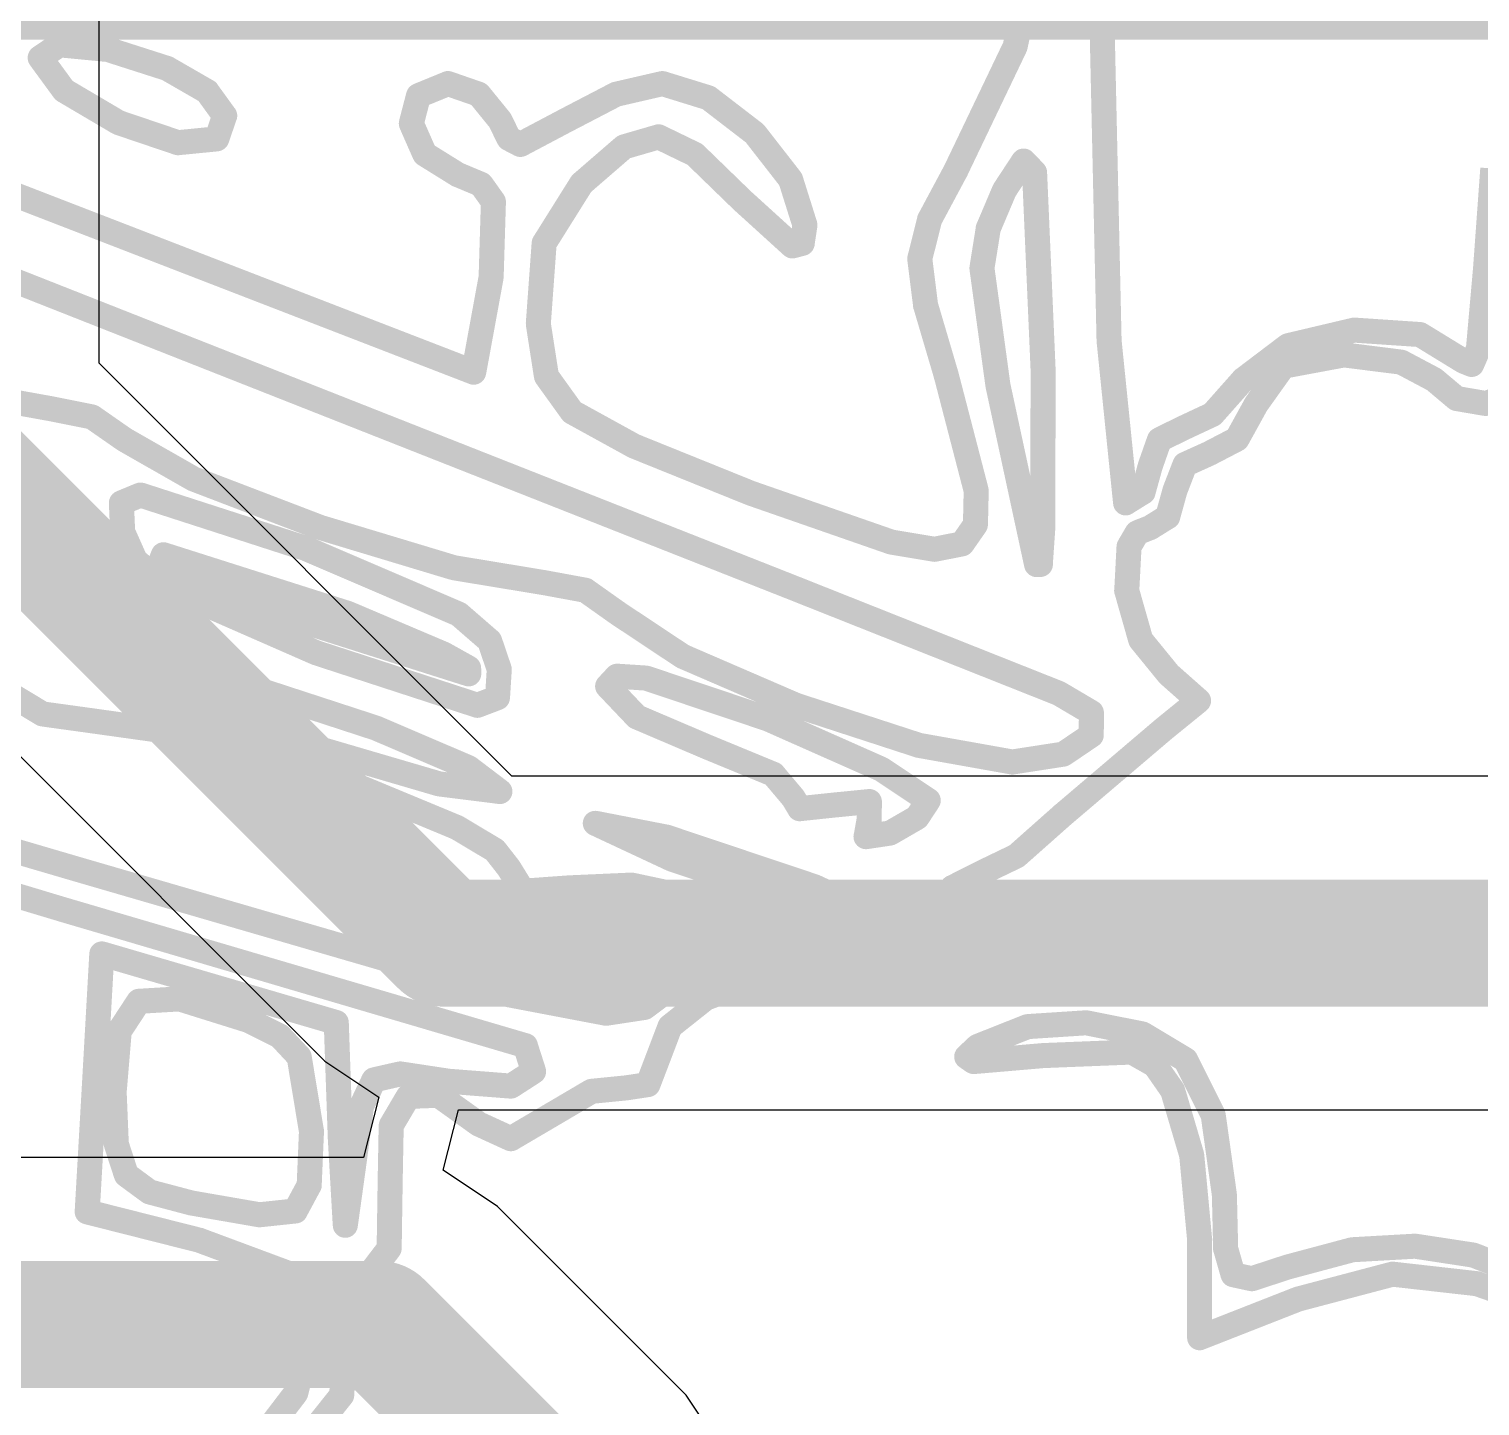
# Model space of a CAD drawing. Header units: inches. Extents: x 1.37 to 4.6, y 1.74 to 5.29.
# Drawn here: x 2.5052 to 2.6193, y 2.8838 to 2.9921 of the extents above; entities that cross this region are included whole.
import ezdxf

# ---------------------------------------------------------------- set-up
doc = ezdxf.new("R2010")
doc.units = ezdxf.units.IN
doc.header["$MEASUREMENT"] = 0
for name, color, linetype in [('BottomOverlay', 54, 'Continuous'), ('TopLayer', 1, 'Continuous'), ('TopOverlay', 2, 'Continuous')]:
    doc.layers.add(name, color=color, linetype=linetype)

# ---------------------------------------------------------------- blocks, each defined once
blk = doc.blocks.new('SOP_16_18')
at = {"layer": 'TopOverlay', "const_width": 0.00787}
blk.add_lwpolyline([(-0.06102, -0.19488), (-0.06102, 0.19488)], dxfattribs=at)

msp = doc.modelspace()

# ---------------------------------------------------------------- linework, layer by layer
at = {"layer": 'BottomOverlay', "const_width": 0.00197}
for points in [[(2.58272, 2.99074), (2.58431, 2.9982)], [(2.58947, 2.99641), (2.59011, 2.9676)], [(2.50604, 2.98986), (2.50755, 2.99088)], [(2.50755, 2.99088), (2.51138, 2.99051)], [(2.51138, 2.99051), (2.51603, 2.98902)], [(2.57805, 2.98098), (2.58272, 2.99074)], [(2.50604, 2.98986), (2.50792, 2.98729)], [(2.51603, 2.98902), (2.51917, 2.98721)], [(2.5358, 2.98688), (2.53812, 2.98783)], [(2.53812, 2.98783), (2.54054, 2.98699)], [(2.55134, 2.98699), (2.55498, 2.98783)], [(2.55498, 2.98783), (2.5586, 2.98671)], [(2.50792, 2.98729), (2.51221, 2.98476)], [(2.51917, 2.98721), (2.52055, 2.9853)], [(2.53523, 2.98469), (2.5358, 2.98688)], [(2.54054, 2.98699), (2.5422, 2.98495)], [(2.54742, 2.98495), (2.55134, 2.98699)], [(2.5586, 2.98671), (2.56224, 2.98391)], [(2.51221, 2.98476), (2.51688, 2.98318)], [(2.51993, 2.98348), (2.52055, 2.9853)], [(2.53523, 2.98469), (2.53629, 2.98228)], [(2.5422, 2.98495), (2.54291, 2.98351)], [(2.54381, 2.98304), (2.54742, 2.98495)], [(2.51688, 2.98318), (2.51993, 2.98348)], [(2.54291, 2.98351), (2.54381, 2.98304)], [(2.55196, 2.98285), (2.55468, 2.98364)], [(2.55468, 2.98364), (2.55753, 2.98226)], [(2.56224, 2.98391), (2.56506, 2.98029)], [(2.53629, 2.98228), (2.53888, 2.98067)], [(2.54862, 2.97996), (2.55196, 2.98285)], [(2.55753, 2.98226), (2.56126, 2.97864)], [(2.576, 2.97715), (2.57805, 2.98098)], [(2.58188, 2.97944), (2.58339, 2.98174)], [(2.58339, 2.98174), (2.58425, 2.98084)], [(2.61972, 2.97328), (2.62029, 2.98115)], [(2.50101, 2.98026), (2.54014, 2.96513)], [(2.53888, 2.98067), (2.54072, 2.9799)], [(2.54072, 2.9799), (2.54169, 2.97854)], [(2.54568, 2.97527), (2.54862, 2.97996)], [(2.56506, 2.98029), (2.56619, 2.9767)], [(2.58425, 2.98084), (2.58492, 2.96535)], [(2.56126, 2.97864), (2.5652, 2.97506)], [(2.58061, 2.97644), (2.58188, 2.97944)], [(2.54151, 2.97261), (2.54169, 2.97854)], [(2.56597, 2.97526), (2.56619, 2.9767)], [(2.57522, 2.97405), (2.576, 2.97715)], [(2.58011, 2.97331), (2.58061, 2.97644)], [(2.54522, 2.96893), (2.54568, 2.97527)], [(2.5652, 2.97506), (2.56597, 2.97526)], [(2.57522, 2.97405), (2.57568, 2.97039)], [(2.58011, 2.97331), (2.58137, 2.96409)], [(2.61916, 2.96697), (2.61972, 2.97328)], [(2.50329, 2.97262), (2.56522, 2.94819)], [(2.54014, 2.96513), (2.54151, 2.97261)], [(2.57568, 2.97039), (2.5773, 2.9649)], [(2.54522, 2.96893), (2.54586, 2.96481)], [(2.60418, 2.96721), (2.60939, 2.96844)], [(2.60939, 2.96844), (2.61457, 2.96809)], [(2.59011, 2.9676), (2.59141, 2.95485)], [(2.60067, 2.96455), (2.60418, 2.96721)], [(2.61457, 2.96809), (2.61798, 2.966)], [(2.60381, 2.9656), (2.60858, 2.96649)], [(2.60858, 2.96649), (2.61309, 2.96592)], [(2.61863, 2.96574), (2.61916, 2.96697)], [(2.5773, 2.9649), (2.57966, 2.95581)], [(2.5849, 2.95291), (2.58492, 2.96535)], [(2.60168, 2.96261), (2.60381, 2.9656)], [(2.61309, 2.96592), (2.61567, 2.96455)], [(2.61798, 2.966), (2.61863, 2.96574)], [(2.4986, 2.96375), (2.50687, 2.96226)], [(2.54586, 2.96481), (2.54788, 2.962)], [(2.58137, 2.96409), (2.58441, 2.95)], [(2.59824, 2.96181), (2.60067, 2.96455)], [(2.61567, 2.96455), (2.61744, 2.96306)], [(2.60017, 2.95987), (2.60168, 2.96261)], [(2.61744, 2.96306), (2.61972, 2.96267)], [(2.61972, 2.96267), (2.62175, 2.96335)], [(2.50687, 2.96226), (2.51012, 2.96161)], [(2.51012, 2.96161), (2.51269, 2.95982)], [(2.54788, 2.962), (2.55275, 2.95932)], [(2.5958, 2.96067), (2.59824, 2.96181)], [(2.59407, 2.95981), (2.5958, 2.96067)], [(2.51269, 2.95982), (2.51811, 2.95673)], [(2.55275, 2.95932), (2.56194, 2.95561)], [(2.59335, 2.95776), (2.59407, 2.95981)], [(2.59798, 2.95873), (2.60017, 2.95987)], [(2.59608, 2.95787), (2.59798, 2.95873)], [(2.59278, 2.9557), (2.59335, 2.95776)], [(2.59529, 2.95582), (2.59608, 2.95787)], [(2.51811, 2.95673), (2.52807, 2.95292)], [(2.5796, 2.95314), (2.57966, 2.95581)], [(2.59472, 2.95376), (2.59529, 2.95582)], [(2.51243, 2.95485), (2.51393, 2.95547)], [(2.51243, 2.95485), (2.51253, 2.95257)], [(2.51393, 2.95547), (2.52692, 2.95127)], [(2.56194, 2.95561), (2.57298, 2.95177)], [(2.59141, 2.95485), (2.59278, 2.9557)], [(2.59335, 2.95291), (2.59472, 2.95376)], [(2.51253, 2.95257), (2.51353, 2.95032)], [(2.52807, 2.95292), (2.53858, 2.94975)], [(2.57855, 2.95163), (2.5796, 2.95314)], [(2.5847, 2.95001), (2.5849, 2.95291)], [(2.59168, 2.95141), (2.59232, 2.9525)], [(2.59232, 2.9525), (2.59335, 2.95291)], [(2.52692, 2.95127), (2.53897, 2.9461)], [(2.57298, 2.95177), (2.57638, 2.9512)], [(2.57638, 2.9512), (2.57855, 2.95163)], [(2.5915, 2.94794), (2.59168, 2.95141)], [(2.51353, 2.95032), (2.5161, 2.94817)], [(2.51559, 2.9504), (2.51574, 2.95077)], [(2.51559, 2.9504), (2.51732, 2.94938)], [(2.51574, 2.95077), (2.53023, 2.94616)], [(2.51732, 2.94938), (2.5252, 2.94602)], [(2.53858, 2.94975), (2.54567, 2.94858)], [(2.58441, 2.95), (2.5847, 2.95001)], [(2.5161, 2.94817), (2.52776, 2.94306)], [(2.54567, 2.94858), (2.54892, 2.94798)], [(2.54892, 2.94798), (2.55149, 2.94616)], [(2.56522, 2.94819), (2.58616, 2.93987)], [(2.5915, 2.94794), (2.5926, 2.94407)], [(2.5252, 2.94602), (2.53975, 2.9414)], [(2.53023, 2.94616), (2.53779, 2.94295)], [(2.53897, 2.9461), (2.54139, 2.944)], [(2.55149, 2.94616), (2.55658, 2.94278)], [(2.54139, 2.944), (2.54215, 2.94176)], [(2.5926, 2.94407), (2.59481, 2.94136)], [(2.51237, 2.94251), (2.51285, 2.94285)], [(2.51237, 2.94251), (2.51283, 2.94176)], [(2.51285, 2.94285), (2.51641, 2.94238)], [(2.51641, 2.94238), (2.53245, 2.93714)], [(2.52776, 2.94306), (2.54043, 2.93893)], [(2.53779, 2.94295), (2.53974, 2.94186)], [(2.55658, 2.94278), (2.56549, 2.93893)], [(2.51283, 2.94176), (2.5183, 2.93901)], [(2.53974, 2.94186), (2.53975, 2.9414)], [(2.54201, 2.93953), (2.54215, 2.94176)], [(2.55067, 2.94043), (2.55141, 2.94122)], [(2.55141, 2.94122), (2.5537, 2.94107)], [(2.5537, 2.94107), (2.56328, 2.93786)], [(2.59481, 2.94136), (2.59715, 2.93929)], [(2.50334, 2.93999), (2.50623, 2.93825)], [(2.55067, 2.94043), (2.55296, 2.93802)], [(2.58616, 2.93987), (2.58872, 2.93836)], [(2.46384, 2.93928), (2.50895, 2.92604)], [(2.5183, 2.93901), (2.52797, 2.93552)], [(2.54043, 2.93893), (2.54201, 2.93953)], [(2.56549, 2.93893), (2.57516, 2.93578)], [(2.59443, 2.93708), (2.59715, 2.93929)], [(2.50623, 2.93825), (2.51014, 2.93771)], [(2.51014, 2.93771), (2.51836, 2.93656)], [(2.55296, 2.93802), (2.55849, 2.93566)], [(2.56328, 2.93786), (2.57219, 2.93391)], [(2.58871, 2.93658), (2.58872, 2.93836)], [(2.51836, 2.93656), (2.52928, 2.93328)], [(2.53245, 2.93714), (2.53974, 2.93402)], [(2.58645, 2.93029), (2.59443, 2.93708)], [(2.58651, 2.93509), (2.58871, 2.93658)], [(2.52797, 2.93552), (2.53742, 2.93275)], [(2.55849, 2.93566), (2.5637, 2.93351)], [(2.57516, 2.93578), (2.5825, 2.93447)], [(2.46869, 2.93464), (2.50782, 2.92287)], [(2.5825, 2.93447), (2.58651, 2.93509)], [(2.52928, 2.93328), (2.53882, 2.92932)], [(2.53974, 2.93402), (2.5422, 2.93215)], [(2.5637, 2.93351), (2.56527, 2.93165)], [(2.57219, 2.93391), (2.57589, 2.93145)], [(2.53742, 2.93275), (2.5422, 2.93215)], [(2.56527, 2.93165), (2.56578, 2.9308)], [(2.56578, 2.9308), (2.56843, 2.93108)], [(2.56843, 2.93108), (2.57126, 2.93136)], [(2.57124, 2.92995), (2.57126, 2.93136)], [(2.57501, 2.93011), (2.57589, 2.93145)], [(2.5497, 2.92965), (2.55573, 2.92683)], [(2.5497, 2.92965), (2.55531, 2.92856)], [(2.571, 2.9286), (2.57124, 2.92995)], [(2.57288, 2.92888), (2.57501, 2.93011)], [(2.58283, 2.92708), (2.58645, 2.93029)], [(2.53882, 2.92932), (2.5418, 2.92754)], [(2.55531, 2.92856), (2.56695, 2.92466)], [(2.571, 2.9286), (2.57288, 2.92888)], [(2.5418, 2.92754), (2.54291, 2.92612)], [(2.54291, 2.92612), (2.54402, 2.92431)], [(2.55573, 2.92683), (2.56737, 2.92293)], [(2.58005, 2.92574), (2.58283, 2.92708)], [(2.50895, 2.92604), (2.54288, 2.91617)], [(2.5778, 2.9246), (2.58005, 2.92574)], [(2.54402, 2.92431), (2.54762, 2.92457)], [(2.54762, 2.92457), (2.55256, 2.92479)], [(2.55256, 2.92479), (2.55781, 2.92367)], [(2.56695, 2.92466), (2.57298, 2.92184)], [(2.57544, 2.92186), (2.5778, 2.9246)], [(2.50782, 2.92287), (2.5442, 2.91216)], [(2.55781, 2.92367), (2.56193, 2.92159)], [(2.56737, 2.92293), (2.57298, 2.92184)], [(2.56144, 2.92073), (2.56193, 2.92159)], [(2.5722, 2.91903), (2.57544, 2.92186)], [(2.5594, 2.91954), (2.56144, 2.92073)], [(2.51032, 2.90923), (2.51089, 2.91938)], [(2.51089, 2.91938), (2.52011, 2.91668)], [(2.55358, 2.91517), (2.5594, 2.91954)], [(2.56754, 2.91798), (2.5722, 2.91903)], [(2.55839, 2.9159), (2.56253, 2.91742)], [(2.56253, 2.91742), (2.56754, 2.91798)], [(2.5138, 2.91565), (2.51701, 2.91584)], [(2.51701, 2.91584), (2.52241, 2.91415)], [(2.52011, 2.91668), (2.52933, 2.91398)], [(2.54288, 2.91617), (2.55055, 2.91471)], [(2.55558, 2.91367), (2.55839, 2.9159)], [(2.51226, 2.9133), (2.5138, 2.91565)], [(2.55055, 2.91471), (2.55358, 2.91517)], [(2.52241, 2.91415), (2.52489, 2.91292)], [(2.52933, 2.91398), (2.52965, 2.90483)], [(2.55455, 2.91096), (2.55558, 2.91367)], [(2.57977, 2.9121), (2.5837, 2.91366)], [(2.5837, 2.91366), (2.58831, 2.91396)], [(2.58831, 2.91396), (2.59274, 2.91308)], [(2.51186, 2.90852), (2.51226, 2.9133)], [(2.52489, 2.91292), (2.52641, 2.91129)], [(2.59274, 2.91308), (2.59613, 2.91105)], [(2.52641, 2.91129), (2.52738, 2.90542)], [(2.5442, 2.91216), (2.54485, 2.91013)], [(2.57891, 2.91129), (2.57977, 2.9121)], [(2.57891, 2.91129), (2.57945, 2.91091)], [(2.57945, 2.91091), (2.58492, 2.91138)], [(2.58492, 2.91138), (2.59191, 2.91166)], [(2.59191, 2.91166), (2.59372, 2.91063)], [(2.54307, 2.90898), (2.54485, 2.91013)], [(2.55384, 2.9091), (2.55455, 2.91096)], [(2.59372, 2.91063), (2.59511, 2.90863)], [(2.59613, 2.91105), (2.5983, 2.9067)], [(2.50974, 2.89909), (2.51032, 2.90923)], [(2.53131, 2.90739), (2.53229, 2.90947)], [(2.53229, 2.90947), (2.53436, 2.90994)], [(2.53436, 2.90994), (2.53818, 2.90936)], [(2.53818, 2.90936), (2.54307, 2.90898)], [(2.55212, 2.90884), (2.55384, 2.9091)], [(2.51186, 2.90852), (2.51203, 2.90442)], [(2.53365, 2.90588), (2.535, 2.90817)], [(2.535, 2.90817), (2.53737, 2.90826)], [(2.53737, 2.90826), (2.54053, 2.906)], [(2.54626, 2.90672), (2.5494, 2.90857)], [(2.5494, 2.90857), (2.55212, 2.90884)], [(2.59511, 2.90863), (2.59661, 2.90355)], [(2.53075, 2.90314), (2.53131, 2.90739)], [(2.54306, 2.90484), (2.54626, 2.90672)], [(2.5983, 2.9067), (2.59918, 2.90043)], [(2.53357, 2.90155), (2.53365, 2.90588)], [(2.54053, 2.906), (2.54306, 2.90484)], [(2.51203, 2.90442), (2.51282, 2.902)], [(2.5272, 2.90119), (2.52738, 2.90542)], [(2.52965, 2.90483), (2.53004, 2.89803)], [(2.59661, 2.90355), (2.59723, 2.89692)], [(2.53004, 2.89803), (2.53075, 2.90314)], [(2.51282, 2.902), (2.51464, 2.90066)], [(2.52611, 2.89916), (2.5272, 2.90119)], [(2.53349, 2.89621), (2.53357, 2.90155)], [(2.51464, 2.90066), (2.51793, 2.89979)], [(2.59918, 2.90043), (2.59928, 2.89619)], [(2.50974, 2.89909), (2.51856, 2.89686)], [(2.51793, 2.89979), (2.52329, 2.89886)], [(2.52329, 2.89886), (2.52611, 2.89916)], [(2.51856, 2.89686), (2.52579, 2.89417)], [(2.59723, 2.88919), (2.59723, 2.89692)], [(2.53162, 2.89376), (2.53349, 2.89621)], [(2.59928, 2.89619), (2.59986, 2.89415)], [(2.60415, 2.89475), (2.60924, 2.89611)], [(2.60924, 2.89611), (2.61418, 2.89639)], [(2.61418, 2.89639), (2.61876, 2.89569)], [(2.61876, 2.89569), (2.6228, 2.89411)], [(2.52579, 2.89417), (2.52706, 2.89239)], [(2.59986, 2.89415), (2.60134, 2.89383)], [(2.60134, 2.89383), (2.60415, 2.89475)], [(2.60498, 2.89223), (2.6124, 2.89419)], [(2.6124, 2.89419), (2.61904, 2.89344)], [(2.5299, 2.89189), (2.53162, 2.89376)], [(2.61904, 2.89344), (2.62255, 2.89222)], [(2.52706, 2.89239), (2.52738, 2.88982)], [(2.5299, 2.89189), (2.52996, 2.88859)], [(2.59723, 2.88919), (2.60498, 2.89223)], [(2.52614, 2.88483), (2.52738, 2.88982)], [(2.52976, 2.88467), (2.52996, 2.88859)], [(2.52289, 2.88057), (2.52614, 2.88483)], [(2.52697, 2.88117), (2.52976, 2.88467)]]:
    msp.add_lwpolyline(points, dxfattribs=at)
at = {"layer": 'BottomOverlay', "const_width": 0.000984}
for points in [[(2.50706, 2.99088, 1), (2.50804, 2.99088, 1)], [(2.50706, 2.99088, 1), (2.50804, 2.99088, 1)], [(2.51089, 2.99051, 1), (2.51187, 2.99051, 1)], [(2.51089, 2.99051, 1), (2.51187, 2.99051, 1)], [(2.58223, 2.99074, 1), (2.58321, 2.99074, 1)], [(2.58223, 2.99074, 1), (2.58321, 2.99074, 1)], [(2.50555, 2.98986, 1), (2.50653, 2.98986, 1)], [(2.50555, 2.98986, 1), (2.50653, 2.98986, 1)], [(2.51554, 2.98902, 1), (2.51653, 2.98902, 1)], [(2.51554, 2.98902, 1), (2.51653, 2.98902, 1)], [(2.53762, 2.98783, 1), (2.53861, 2.98783, 1)], [(2.53762, 2.98783, 1), (2.53861, 2.98783, 1)], [(2.55449, 2.98783, 1), (2.55547, 2.98783, 1)], [(2.55449, 2.98783, 1), (2.55547, 2.98783, 1)], [(2.50743, 2.98729, 1), (2.50841, 2.98729, 1)], [(2.50743, 2.98729, 1), (2.50841, 2.98729, 1)], [(2.51868, 2.98721, 1), (2.51967, 2.98721, 1)], [(2.51868, 2.98721, 1), (2.51967, 2.98721, 1)], [(2.53531, 2.98688, 1), (2.53629, 2.98688, 1)], [(2.53531, 2.98688, 1), (2.53629, 2.98688, 1)], [(2.54005, 2.98699, 1), (2.54103, 2.98699, 1)], [(2.54005, 2.98699, 1), (2.54103, 2.98699, 1)], [(2.55084, 2.98699, 1), (2.55183, 2.98699, 1)], [(2.55084, 2.98699, 1), (2.55183, 2.98699, 1)], [(2.5581, 2.98671, 1), (2.55909, 2.98671, 1)], [(2.5581, 2.98671, 1), (2.55909, 2.98671, 1)], [(2.51172, 2.98476, 1), (2.5127, 2.98476, 1)], [(2.51172, 2.98476, 1), (2.5127, 2.98476, 1)], [(2.52006, 2.9853, 1), (2.52105, 2.9853, 1)], [(2.52006, 2.9853, 1), (2.52105, 2.9853, 1)], [(2.53474, 2.98469, 1), (2.53572, 2.98469, 1)], [(2.53474, 2.98469, 1), (2.53572, 2.98469, 1)], [(2.5417, 2.98495, 1), (2.54269, 2.98495, 1)], [(2.5417, 2.98495, 1), (2.54269, 2.98495, 1)], [(2.54692, 2.98495, 1), (2.54791, 2.98495, 1)], [(2.54692, 2.98495, 1), (2.54791, 2.98495, 1)], [(2.51639, 2.98318, 1), (2.51738, 2.98318, 1)], [(2.51639, 2.98318, 1), (2.51738, 2.98318, 1)], [(2.51944, 2.98348, 1), (2.52042, 2.98348, 1)], [(2.51944, 2.98348, 1), (2.52042, 2.98348, 1)], [(2.54242, 2.98351, 1), (2.5434, 2.98351, 1)], [(2.54242, 2.98351, 1), (2.5434, 2.98351, 1)], [(2.55418, 2.98364, 1), (2.55517, 2.98364, 1)], [(2.55418, 2.98364, 1), (2.55517, 2.98364, 1)], [(2.56175, 2.98391, 1), (2.56273, 2.98391, 1)], [(2.56175, 2.98391, 1), (2.56273, 2.98391, 1)], [(2.5358, 2.98228, 1), (2.53678, 2.98228, 1)], [(2.5358, 2.98228, 1), (2.53678, 2.98228, 1)], [(2.54332, 2.98304, 1), (2.5443, 2.98304, 1)], [(2.54332, 2.98304, 1), (2.5443, 2.98304, 1)], [(2.55147, 2.98285, 1), (2.55245, 2.98285, 1)], [(2.55147, 2.98285, 1), (2.55245, 2.98285, 1)], [(2.55703, 2.98226, 1), (2.55802, 2.98226, 1)], [(2.55703, 2.98226, 1), (2.55802, 2.98226, 1)], [(2.57756, 2.98098, 1), (2.57855, 2.98098, 1)], [(2.57756, 2.98098, 1), (2.57855, 2.98098, 1)], [(2.5829, 2.98174, 1), (2.58388, 2.98174, 1)], [(2.5829, 2.98174, 1), (2.58388, 2.98174, 1)], [(2.53838, 2.98067, 1), (2.53937, 2.98067, 1)], [(2.53838, 2.98067, 1), (2.53937, 2.98067, 1)], [(2.54023, 2.9799, 1), (2.54121, 2.9799, 1)], [(2.54023, 2.9799, 1), (2.54121, 2.9799, 1)], [(2.54813, 2.97996, 1), (2.54911, 2.97996, 1)], [(2.54813, 2.97996, 1), (2.54911, 2.97996, 1)], [(2.56457, 2.98029, 1), (2.56555, 2.98029, 1)], [(2.56457, 2.98029, 1), (2.56555, 2.98029, 1)], [(2.58376, 2.98084, 1), (2.58474, 2.98084, 1)], [(2.58376, 2.98084, 1), (2.58474, 2.98084, 1)], [(2.56077, 2.97864, 1), (2.56175, 2.97864, 1)], [(2.56077, 2.97864, 1), (2.56175, 2.97864, 1)], [(2.58139, 2.97944, 1), (2.58237, 2.97944, 1)], [(2.58139, 2.97944, 1), (2.58237, 2.97944, 1)], [(2.5412, 2.97854, 1), (2.54218, 2.97854, 1)], [(2.5412, 2.97854, 1), (2.54218, 2.97854, 1)], [(2.5657, 2.9767, 1), (2.56668, 2.9767, 1)], [(2.5657, 2.9767, 1), (2.56668, 2.9767, 1)], [(2.5755, 2.97715, 1), (2.57649, 2.97715, 1)], [(2.5755, 2.97715, 1), (2.57649, 2.97715, 1)], [(2.58011, 2.97644, 1), (2.5811, 2.97644, 1)], [(2.58011, 2.97644, 1), (2.5811, 2.97644, 1)], [(2.54519, 2.97527, 1), (2.54617, 2.97527, 1)], [(2.54519, 2.97527, 1), (2.54617, 2.97527, 1)], [(2.56548, 2.97526, 1), (2.56647, 2.97526, 1)], [(2.56548, 2.97526, 1), (2.56647, 2.97526, 1)], [(2.56471, 2.97506, 1), (2.5657, 2.97506, 1)], [(2.56471, 2.97506, 1), (2.5657, 2.97506, 1)], [(2.57473, 2.97405, 1), (2.57572, 2.97405, 1)], [(2.57473, 2.97405, 1), (2.57572, 2.97405, 1)], [(2.57962, 2.97331, 1), (2.5806, 2.97331, 1)], [(2.57962, 2.97331, 1), (2.5806, 2.97331, 1)], [(2.61923, 2.97328, 1), (2.62021, 2.97328, 1)], [(2.61923, 2.97328, 1), (2.62021, 2.97328, 1)], [(2.54102, 2.97261, 1), (2.542, 2.97261, 1)], [(2.54102, 2.97261, 1), (2.542, 2.97261, 1)], [(2.57518, 2.97039, 1), (2.57617, 2.97039, 1)], [(2.57518, 2.97039, 1), (2.57617, 2.97039, 1)], [(2.54473, 2.96893, 1), (2.54571, 2.96893, 1)], [(2.54473, 2.96893, 1), (2.54571, 2.96893, 1)], [(2.6089, 2.96844, 1), (2.60989, 2.96844, 1)], [(2.6089, 2.96844, 1), (2.60989, 2.96844, 1)], [(2.58962, 2.9676, 1), (2.5906, 2.9676, 1)], [(2.58962, 2.9676, 1), (2.5906, 2.9676, 1)], [(2.60369, 2.96721, 1), (2.60467, 2.96721, 1)], [(2.60369, 2.96721, 1), (2.60467, 2.96721, 1)], [(2.61408, 2.96809, 1), (2.61506, 2.96809, 1)], [(2.61408, 2.96809, 1), (2.61506, 2.96809, 1)], [(2.60809, 2.96649, 1), (2.60907, 2.96649, 1)], [(2.60809, 2.96649, 1), (2.60907, 2.96649, 1)], [(2.61867, 2.96697, 1), (2.61965, 2.96697, 1)], [(2.61867, 2.96697, 1), (2.61965, 2.96697, 1)], [(2.53964, 2.96513, 1), (2.54063, 2.96513, 1)], [(2.53964, 2.96513, 1), (2.54063, 2.96513, 1)], [(2.5768, 2.9649, 1), (2.57779, 2.9649, 1)], [(2.5768, 2.9649, 1), (2.57779, 2.9649, 1)], [(2.58443, 2.96535, 1), (2.58541, 2.96535, 1)], [(2.58443, 2.96535, 1), (2.58541, 2.96535, 1)], [(2.60332, 2.9656, 1), (2.6043, 2.9656, 1)], [(2.60332, 2.9656, 1), (2.6043, 2.9656, 1)], [(2.6126, 2.96592, 1), (2.61358, 2.96592, 1)], [(2.6126, 2.96592, 1), (2.61358, 2.96592, 1)], [(2.61749, 2.966, 1), (2.61847, 2.966, 1)], [(2.61749, 2.966, 1), (2.61847, 2.966, 1)], [(2.61813, 2.96574, 1), (2.61912, 2.96574, 1)], [(2.61813, 2.96574, 1), (2.61912, 2.96574, 1)], [(2.54537, 2.96481, 1), (2.54635, 2.96481, 1)], [(2.54537, 2.96481, 1), (2.54635, 2.96481, 1)], [(2.58088, 2.96409, 1), (2.58187, 2.96409, 1)], [(2.58088, 2.96409, 1), (2.58187, 2.96409, 1)], [(2.60017, 2.96455, 1), (2.60116, 2.96455, 1)], [(2.60017, 2.96455, 1), (2.60116, 2.96455, 1)], [(2.61518, 2.96455, 1), (2.61616, 2.96455, 1)], [(2.61518, 2.96455, 1), (2.61616, 2.96455, 1)], [(2.60119, 2.96261, 1), (2.60217, 2.96261, 1)], [(2.60119, 2.96261, 1), (2.60217, 2.96261, 1)], [(2.61695, 2.96306, 1), (2.61793, 2.96306, 1)], [(2.61695, 2.96306, 1), (2.61793, 2.96306, 1)], [(2.61923, 2.96267, 1), (2.62021, 2.96267, 1)], [(2.61923, 2.96267, 1), (2.62021, 2.96267, 1)], [(2.50638, 2.96226, 1), (2.50736, 2.96226, 1)], [(2.50638, 2.96226, 1), (2.50736, 2.96226, 1)], [(2.50963, 2.96161, 1), (2.51061, 2.96161, 1)], [(2.50963, 2.96161, 1), (2.51061, 2.96161, 1)], [(2.54739, 2.962, 1), (2.54837, 2.962, 1)], [(2.54739, 2.962, 1), (2.54837, 2.962, 1)], [(2.59774, 2.96181, 1), (2.59873, 2.96181, 1)], [(2.59774, 2.96181, 1), (2.59873, 2.96181, 1)], [(2.59531, 2.96067, 1), (2.59629, 2.96067, 1)], [(2.59531, 2.96067, 1), (2.59629, 2.96067, 1)], [(2.5122, 2.95982, 1), (2.51318, 2.95982, 1)], [(2.5122, 2.95982, 1), (2.51318, 2.95982, 1)], [(2.55226, 2.95932, 1), (2.55324, 2.95932, 1)], [(2.55226, 2.95932, 1), (2.55324, 2.95932, 1)], [(2.59358, 2.95981, 1), (2.59456, 2.95981, 1)], [(2.59358, 2.95981, 1), (2.59456, 2.95981, 1)], [(2.59968, 2.95987, 1), (2.60066, 2.95987, 1)], [(2.59968, 2.95987, 1), (2.60066, 2.95987, 1)], [(2.59749, 2.95873, 1), (2.59847, 2.95873, 1)], [(2.59749, 2.95873, 1), (2.59847, 2.95873, 1)], [(2.59286, 2.95776, 1), (2.59385, 2.95776, 1)], [(2.59286, 2.95776, 1), (2.59385, 2.95776, 1)], [(2.59559, 2.95787, 1), (2.59658, 2.95787, 1)], [(2.59559, 2.95787, 1), (2.59658, 2.95787, 1)], [(2.51762, 2.95673, 1), (2.51861, 2.95673, 1)], [(2.51762, 2.95673, 1), (2.51861, 2.95673, 1)], [(2.57916, 2.95581, 1), (2.58015, 2.95581, 1)], [(2.57916, 2.95581, 1), (2.58015, 2.95581, 1)], [(2.5948, 2.95582, 1), (2.59579, 2.95582, 1)], [(2.5948, 2.95582, 1), (2.59579, 2.95582, 1)], [(2.51194, 2.95485, 1), (2.51292, 2.95485, 1)], [(2.51194, 2.95485, 1), (2.51292, 2.95485, 1)], [(2.51344, 2.95547, 1), (2.51442, 2.95547, 1)], [(2.51344, 2.95547, 1), (2.51442, 2.95547, 1)], [(2.56145, 2.95561, 1), (2.56244, 2.95561, 1)], [(2.56145, 2.95561, 1), (2.56244, 2.95561, 1)], [(2.59092, 2.95485, 1), (2.59191, 2.95485, 1)], [(2.59092, 2.95485, 1), (2.59191, 2.95485, 1)], [(2.59229, 2.9557, 1), (2.59328, 2.9557, 1)], [(2.59229, 2.9557, 1), (2.59328, 2.9557, 1)], [(2.59423, 2.95376, 1), (2.59522, 2.95376, 1)], [(2.59423, 2.95376, 1), (2.59522, 2.95376, 1)], [(2.51204, 2.95257, 1), (2.51302, 2.95257, 1)], [(2.51204, 2.95257, 1), (2.51302, 2.95257, 1)], [(2.52758, 2.95292, 1), (2.52856, 2.95292, 1)], [(2.52758, 2.95292, 1), (2.52856, 2.95292, 1)], [(2.57911, 2.95314, 1), (2.58009, 2.95314, 1)], [(2.57911, 2.95314, 1), (2.58009, 2.95314, 1)], [(2.5844, 2.95291, 1), (2.58539, 2.95291, 1)], [(2.5844, 2.95291, 1), (2.58539, 2.95291, 1)], [(2.59183, 2.9525, 1), (2.59281, 2.9525, 1)], [(2.59183, 2.9525, 1), (2.59281, 2.9525, 1)], [(2.59286, 2.95291, 1), (2.59385, 2.95291, 1)], [(2.59286, 2.95291, 1), (2.59385, 2.95291, 1)], [(2.52643, 2.95127, 1), (2.52741, 2.95127, 1)], [(2.52643, 2.95127, 1), (2.52741, 2.95127, 1)], [(2.57249, 2.95177, 1), (2.57347, 2.95177, 1)], [(2.57249, 2.95177, 1), (2.57347, 2.95177, 1)], [(2.57589, 2.9512, 1), (2.57688, 2.9512, 1)], [(2.57589, 2.9512, 1), (2.57688, 2.9512, 1)], [(2.57806, 2.95163, 1), (2.57904, 2.95163, 1)], [(2.57806, 2.95163, 1), (2.57904, 2.95163, 1)], [(2.59119, 2.95141, 1), (2.59217, 2.95141, 1)], [(2.59119, 2.95141, 1), (2.59217, 2.95141, 1)], [(2.51304, 2.95032, 1), (2.51402, 2.95032, 1)], [(2.51304, 2.95032, 1), (2.51402, 2.95032, 1)], [(2.5151, 2.9504, 1), (2.51608, 2.9504, 1)], [(2.5151, 2.9504, 1), (2.51608, 2.9504, 1)], [(2.51525, 2.95077, 1), (2.51624, 2.95077, 1)], [(2.51525, 2.95077, 1), (2.51624, 2.95077, 1)], [(2.51683, 2.94938, 1), (2.51781, 2.94938, 1)], [(2.51683, 2.94938, 1), (2.51781, 2.94938, 1)], [(2.53809, 2.94975, 1), (2.53907, 2.94975, 1)], [(2.53809, 2.94975, 1), (2.53907, 2.94975, 1)], [(2.58392, 2.95, 1), (2.58491, 2.95, 1)], [(2.58392, 2.95, 1), (2.58491, 2.95, 1)], [(2.58421, 2.95001, 1), (2.5852, 2.95001, 1)], [(2.58421, 2.95001, 1), (2.5852, 2.95001, 1)], [(2.51561, 2.94817, 1), (2.51659, 2.94817, 1)], [(2.51561, 2.94817, 1), (2.51659, 2.94817, 1)], [(2.54518, 2.94858, 1), (2.54617, 2.94858, 1)], [(2.54518, 2.94858, 1), (2.54617, 2.94858, 1)], [(2.54843, 2.94798, 1), (2.54942, 2.94798, 1)], [(2.54843, 2.94798, 1), (2.54942, 2.94798, 1)], [(2.56473, 2.94819, 1), (2.56571, 2.94819, 1)], [(2.56473, 2.94819, 1), (2.56571, 2.94819, 1)], [(2.591, 2.94794, 1), (2.59199, 2.94794, 1)], [(2.591, 2.94794, 1), (2.59199, 2.94794, 1)], [(2.5247, 2.94602, 1), (2.52569, 2.94602, 1)], [(2.5247, 2.94602, 1), (2.52569, 2.94602, 1)], [(2.52974, 2.94616, 1), (2.53072, 2.94616, 1)], [(2.52974, 2.94616, 1), (2.53072, 2.94616, 1)], [(2.53848, 2.9461, 1), (2.53946, 2.9461, 1)], [(2.53848, 2.9461, 1), (2.53946, 2.9461, 1)], [(2.551, 2.94616, 1), (2.55199, 2.94616, 1)], [(2.551, 2.94616, 1), (2.55199, 2.94616, 1)], [(2.54089, 2.944, 1), (2.54188, 2.944, 1)], [(2.54089, 2.944, 1), (2.54188, 2.944, 1)], [(2.59211, 2.94407, 1), (2.5931, 2.94407, 1)], [(2.59211, 2.94407, 1), (2.5931, 2.94407, 1)], [(2.51188, 2.94251, 1), (2.51286, 2.94251, 1)], [(2.51188, 2.94251, 1), (2.51286, 2.94251, 1)], [(2.51235, 2.94285, 1), (2.51334, 2.94285, 1)], [(2.51235, 2.94285, 1), (2.51334, 2.94285, 1)], [(2.51592, 2.94238, 1), (2.5169, 2.94238, 1)], [(2.51592, 2.94238, 1), (2.5169, 2.94238, 1)], [(2.52727, 2.94306, 1), (2.52826, 2.94306, 1)], [(2.52727, 2.94306, 1), (2.52826, 2.94306, 1)], [(2.5373, 2.94295, 1), (2.53828, 2.94295, 1)], [(2.5373, 2.94295, 1), (2.53828, 2.94295, 1)], [(2.55609, 2.94278, 1), (2.55707, 2.94278, 1)], [(2.55609, 2.94278, 1), (2.55707, 2.94278, 1)], [(2.51234, 2.94176, 1), (2.51332, 2.94176, 1)], [(2.51234, 2.94176, 1), (2.51332, 2.94176, 1)], [(2.53925, 2.94186, 1), (2.54023, 2.94186, 1)], [(2.53925, 2.94186, 1), (2.54023, 2.94186, 1)], [(2.53926, 2.9414, 1), (2.54024, 2.9414, 1)], [(2.53926, 2.9414, 1), (2.54024, 2.9414, 1)], [(2.54166, 2.94176, 1), (2.54264, 2.94176, 1)], [(2.54166, 2.94176, 1), (2.54264, 2.94176, 1)], [(2.55092, 2.94122, 1), (2.5519, 2.94122, 1)], [(2.55092, 2.94122, 1), (2.5519, 2.94122, 1)], [(2.55321, 2.94107, 1), (2.55419, 2.94107, 1)], [(2.55321, 2.94107, 1), (2.55419, 2.94107, 1)], [(2.59432, 2.94136, 1), (2.5953, 2.94136, 1)], [(2.59432, 2.94136, 1), (2.5953, 2.94136, 1)], [(2.55018, 2.94043, 1), (2.55116, 2.94043, 1)], [(2.55018, 2.94043, 1), (2.55116, 2.94043, 1)], [(2.58567, 2.93987, 1), (2.58665, 2.93987, 1)], [(2.58567, 2.93987, 1), (2.58665, 2.93987, 1)], [(2.51781, 2.93901, 1), (2.51879, 2.93901, 1)], [(2.51781, 2.93901, 1), (2.51879, 2.93901, 1)], [(2.53993, 2.93893, 1), (2.54092, 2.93893, 1)], [(2.53993, 2.93893, 1), (2.54092, 2.93893, 1)], [(2.54152, 2.93953, 1), (2.5425, 2.93953, 1)], [(2.54152, 2.93953, 1), (2.5425, 2.93953, 1)], [(2.565, 2.93893, 1), (2.56598, 2.93893, 1)], [(2.565, 2.93893, 1), (2.56598, 2.93893, 1)], [(2.59665, 2.93929, 1), (2.59764, 2.93929, 1)], [(2.59665, 2.93929, 1), (2.59764, 2.93929, 1)], [(2.50574, 2.93825, 1), (2.50672, 2.93825, 1)], [(2.50574, 2.93825, 1), (2.50672, 2.93825, 1)], [(2.50964, 2.93771, 1), (2.51063, 2.93771, 1)], [(2.50964, 2.93771, 1), (2.51063, 2.93771, 1)], [(2.55247, 2.93802, 1), (2.55346, 2.93802, 1)], [(2.55247, 2.93802, 1), (2.55346, 2.93802, 1)], [(2.56279, 2.93786, 1), (2.56377, 2.93786, 1)], [(2.56279, 2.93786, 1), (2.56377, 2.93786, 1)], [(2.58823, 2.93836, 1), (2.58921, 2.93836, 1)], [(2.58823, 2.93836, 1), (2.58921, 2.93836, 1)], [(2.51787, 2.93656, 1), (2.51885, 2.93656, 1)], [(2.51787, 2.93656, 1), (2.51885, 2.93656, 1)], [(2.53196, 2.93714, 1), (2.53294, 2.93714, 1)], [(2.53196, 2.93714, 1), (2.53294, 2.93714, 1)], [(2.58822, 2.93658, 1), (2.5892, 2.93658, 1)], [(2.58822, 2.93658, 1), (2.5892, 2.93658, 1)], [(2.59394, 2.93708, 1), (2.59492, 2.93708, 1)], [(2.59394, 2.93708, 1), (2.59492, 2.93708, 1)], [(2.52748, 2.93552, 1), (2.52847, 2.93552, 1)], [(2.52748, 2.93552, 1), (2.52847, 2.93552, 1)], [(2.55799, 2.93566, 1), (2.55898, 2.93566, 1)], [(2.55799, 2.93566, 1), (2.55898, 2.93566, 1)], [(2.57466, 2.93578, 1), (2.57565, 2.93578, 1)], [(2.57466, 2.93578, 1), (2.57565, 2.93578, 1)], [(2.58201, 2.93447, 1), (2.583, 2.93447, 1)], [(2.58201, 2.93447, 1), (2.583, 2.93447, 1)], [(2.58602, 2.93509, 1), (2.587, 2.93509, 1)], [(2.58602, 2.93509, 1), (2.587, 2.93509, 1)], [(2.52879, 2.93328, 1), (2.52977, 2.93328, 1)], [(2.52879, 2.93328, 1), (2.52977, 2.93328, 1)], [(2.53924, 2.93402, 1), (2.54023, 2.93402, 1)], [(2.53924, 2.93402, 1), (2.54023, 2.93402, 1)], [(2.56321, 2.93351, 1), (2.5642, 2.93351, 1)], [(2.56321, 2.93351, 1), (2.5642, 2.93351, 1)], [(2.5717, 2.93391, 1), (2.57268, 2.93391, 1)], [(2.5717, 2.93391, 1), (2.57268, 2.93391, 1)], [(2.53693, 2.93275, 1), (2.53791, 2.93275, 1)], [(2.53693, 2.93275, 1), (2.53791, 2.93275, 1)], [(2.5417, 2.93215, 1), (2.54269, 2.93215, 1)], [(2.5417, 2.93215, 1), (2.54269, 2.93215, 1)], [(2.56478, 2.93165, 1), (2.56576, 2.93165, 1)], [(2.56478, 2.93165, 1), (2.56576, 2.93165, 1)], [(2.56528, 2.9308, 1), (2.56627, 2.9308, 1)], [(2.56528, 2.9308, 1), (2.56627, 2.9308, 1)], [(2.56794, 2.93108, 1), (2.56892, 2.93108, 1)], [(2.56794, 2.93108, 1), (2.56892, 2.93108, 1)], [(2.57076, 2.93136, 1), (2.57175, 2.93136, 1)], [(2.57076, 2.93136, 1), (2.57175, 2.93136, 1)], [(2.5754, 2.93145, 1), (2.57638, 2.93145, 1)], [(2.5754, 2.93145, 1), (2.57638, 2.93145, 1)], [(2.54921, 2.92965, 1), (2.55019, 2.92965, 1)], [(2.54921, 2.92965, 1), (2.55019, 2.92965, 1)], [(2.57075, 2.92995, 1), (2.57174, 2.92995, 1)], [(2.57075, 2.92995, 1), (2.57174, 2.92995, 1)], [(2.57452, 2.93011, 1), (2.5755, 2.93011, 1)], [(2.57452, 2.93011, 1), (2.5755, 2.93011, 1)], [(2.58595, 2.93029, 1), (2.58694, 2.93029, 1)], [(2.58595, 2.93029, 1), (2.58694, 2.93029, 1)], [(2.53833, 2.92932, 1), (2.53931, 2.92932, 1)], [(2.53833, 2.92932, 1), (2.53931, 2.92932, 1)], [(2.55481, 2.92856, 1), (2.5558, 2.92856, 1)], [(2.55481, 2.92856, 1), (2.5558, 2.92856, 1)], [(2.5705, 2.9286, 1), (2.57149, 2.9286, 1)], [(2.5705, 2.9286, 1), (2.57149, 2.9286, 1)], [(2.57239, 2.92888, 1), (2.57337, 2.92888, 1)], [(2.57239, 2.92888, 1), (2.57337, 2.92888, 1)], [(2.54131, 2.92754, 1), (2.54229, 2.92754, 1)], [(2.54131, 2.92754, 1), (2.54229, 2.92754, 1)], [(2.54242, 2.92612, 1), (2.5434, 2.92612, 1)], [(2.54242, 2.92612, 1), (2.5434, 2.92612, 1)], [(2.55524, 2.92683, 1), (2.55622, 2.92683, 1)], [(2.55524, 2.92683, 1), (2.55622, 2.92683, 1)], [(2.58234, 2.92708, 1), (2.58332, 2.92708, 1)], [(2.58234, 2.92708, 1), (2.58332, 2.92708, 1)], [(2.50846, 2.92604, 1), (2.50944, 2.92604, 1)], [(2.50846, 2.92604, 1), (2.50944, 2.92604, 1)], [(2.57956, 2.92574, 1), (2.58054, 2.92574, 1)], [(2.57956, 2.92574, 1), (2.58054, 2.92574, 1)], [(2.54353, 2.92431, 1), (2.54451, 2.92431, 1)], [(2.54353, 2.92431, 1), (2.54451, 2.92431, 1)], [(2.54713, 2.92457, 1), (2.54812, 2.92457, 1)], [(2.54713, 2.92457, 1), (2.54812, 2.92457, 1)], [(2.55207, 2.92479, 1), (2.55305, 2.92479, 1)], [(2.55207, 2.92479, 1), (2.55305, 2.92479, 1)], [(2.56646, 2.92466, 1), (2.56744, 2.92466, 1)], [(2.56646, 2.92466, 1), (2.56744, 2.92466, 1)], [(2.5773, 2.9246, 1), (2.57829, 2.9246, 1)], [(2.5773, 2.9246, 1), (2.57829, 2.9246, 1)], [(2.50733, 2.92287, 1), (2.50832, 2.92287, 1)], [(2.50733, 2.92287, 1), (2.50832, 2.92287, 1)], [(2.55732, 2.92367, 1), (2.5583, 2.92367, 1)], [(2.55732, 2.92367, 1), (2.5583, 2.92367, 1)], [(2.56688, 2.92293, 1), (2.56787, 2.92293, 1)], [(2.56688, 2.92293, 1), (2.56787, 2.92293, 1)], [(2.56144, 2.92159, 1), (2.56243, 2.92159, 1)], [(2.56144, 2.92159, 1), (2.56243, 2.92159, 1)], [(2.57249, 2.92184, 1), (2.57347, 2.92184, 1)], [(2.57249, 2.92184, 1), (2.57347, 2.92184, 1)], [(2.57495, 2.92186, 1), (2.57593, 2.92186, 1)], [(2.57495, 2.92186, 1), (2.57593, 2.92186, 1)], [(2.56094, 2.92073, 1), (2.56193, 2.92073, 1)], [(2.56094, 2.92073, 1), (2.56193, 2.92073, 1)], [(2.5104, 2.91938, 1), (2.51138, 2.91938, 1)], [(2.5104, 2.91938, 1), (2.51138, 2.91938, 1)], [(2.55891, 2.91954, 1), (2.55989, 2.91954, 1)], [(2.55891, 2.91954, 1), (2.55989, 2.91954, 1)], [(2.5717, 2.91903, 1), (2.57269, 2.91903, 1)], [(2.5717, 2.91903, 1), (2.57269, 2.91903, 1)], [(2.56203, 2.91742, 1), (2.56302, 2.91742, 1)], [(2.56203, 2.91742, 1), (2.56302, 2.91742, 1)], [(2.56704, 2.91798, 1), (2.56803, 2.91798, 1)], [(2.56704, 2.91798, 1), (2.56803, 2.91798, 1)], [(2.51652, 2.91584, 1), (2.51751, 2.91584, 1)], [(2.51652, 2.91584, 1), (2.51751, 2.91584, 1)], [(2.51962, 2.91668, 1), (2.5206, 2.91668, 1)], [(2.51962, 2.91668, 1), (2.5206, 2.91668, 1)], [(2.54239, 2.91617, 1), (2.54337, 2.91617, 1)], [(2.54239, 2.91617, 1), (2.54337, 2.91617, 1)], [(2.5579, 2.9159, 1), (2.55889, 2.9159, 1)], [(2.5579, 2.9159, 1), (2.55889, 2.9159, 1)], [(2.51331, 2.91565, 1), (2.5143, 2.91565, 1)], [(2.51331, 2.91565, 1), (2.5143, 2.91565, 1)], [(2.55005, 2.91471, 1), (2.55104, 2.91471, 1)], [(2.55005, 2.91471, 1), (2.55104, 2.91471, 1)], [(2.55309, 2.91517, 1), (2.55407, 2.91517, 1)], [(2.55309, 2.91517, 1), (2.55407, 2.91517, 1)], [(2.52192, 2.91415, 1), (2.5229, 2.91415, 1)], [(2.52192, 2.91415, 1), (2.5229, 2.91415, 1)], [(2.52883, 2.91398, 1), (2.52982, 2.91398, 1)], [(2.52883, 2.91398, 1), (2.52982, 2.91398, 1)], [(2.55509, 2.91367, 1), (2.55608, 2.91367, 1)], [(2.55509, 2.91367, 1), (2.55608, 2.91367, 1)], [(2.58321, 2.91366, 1), (2.58419, 2.91366, 1)], [(2.58321, 2.91366, 1), (2.58419, 2.91366, 1)], [(2.58782, 2.91396, 1), (2.5888, 2.91396, 1)], [(2.58782, 2.91396, 1), (2.5888, 2.91396, 1)], [(2.51177, 2.9133, 1), (2.51275, 2.9133, 1)], [(2.51177, 2.9133, 1), (2.51275, 2.9133, 1)], [(2.5244, 2.91292, 1), (2.52538, 2.91292, 1)], [(2.5244, 2.91292, 1), (2.52538, 2.91292, 1)], [(2.59225, 2.91308, 1), (2.59323, 2.91308, 1)], [(2.59225, 2.91308, 1), (2.59323, 2.91308, 1)], [(2.52592, 2.91129, 1), (2.5269, 2.91129, 1)], [(2.52592, 2.91129, 1), (2.5269, 2.91129, 1)], [(2.54371, 2.91216, 1), (2.5447, 2.91216, 1)], [(2.54371, 2.91216, 1), (2.5447, 2.91216, 1)], [(2.57842, 2.91129, 1), (2.57941, 2.91129, 1)], [(2.57842, 2.91129, 1), (2.57941, 2.91129, 1)], [(2.57928, 2.9121, 1), (2.58026, 2.9121, 1)], [(2.57928, 2.9121, 1), (2.58026, 2.9121, 1)], [(2.58443, 2.91138, 1), (2.58542, 2.91138, 1)], [(2.58443, 2.91138, 1), (2.58542, 2.91138, 1)], [(2.59142, 2.91166, 1), (2.5924, 2.91166, 1)], [(2.59142, 2.91166, 1), (2.5924, 2.91166, 1)], [(2.54436, 2.91013, 1), (2.54534, 2.91013, 1)], [(2.54436, 2.91013, 1), (2.54534, 2.91013, 1)], [(2.55406, 2.91096, 1), (2.55504, 2.91096, 1)], [(2.55406, 2.91096, 1), (2.55504, 2.91096, 1)], [(2.57896, 2.91091, 1), (2.57994, 2.91091, 1)], [(2.57896, 2.91091, 1), (2.57994, 2.91091, 1)], [(2.59323, 2.91063, 1), (2.59421, 2.91063, 1)], [(2.59323, 2.91063, 1), (2.59421, 2.91063, 1)], [(2.59564, 2.91105, 1), (2.59662, 2.91105, 1)], [(2.59564, 2.91105, 1), (2.59662, 2.91105, 1)], [(2.50983, 2.90923, 1), (2.51081, 2.90923, 1)], [(2.50983, 2.90923, 1), (2.51081, 2.90923, 1)], [(2.5318, 2.90947, 1), (2.53278, 2.90947, 1)], [(2.5318, 2.90947, 1), (2.53278, 2.90947, 1)], [(2.53387, 2.90994, 1), (2.53485, 2.90994, 1)], [(2.53387, 2.90994, 1), (2.53485, 2.90994, 1)], [(2.53769, 2.90936, 1), (2.53868, 2.90936, 1)], [(2.53769, 2.90936, 1), (2.53868, 2.90936, 1)], [(2.54258, 2.90898, 1), (2.54356, 2.90898, 1)], [(2.54258, 2.90898, 1), (2.54356, 2.90898, 1)], [(2.55334, 2.9091, 1), (2.55433, 2.9091, 1)], [(2.55334, 2.9091, 1), (2.55433, 2.9091, 1)], [(2.51137, 2.90852, 1), (2.51235, 2.90852, 1)], [(2.51137, 2.90852, 1), (2.51235, 2.90852, 1)], [(2.53451, 2.90817, 1), (2.53549, 2.90817, 1)], [(2.53451, 2.90817, 1), (2.53549, 2.90817, 1)], [(2.53688, 2.90826, 1), (2.53786, 2.90826, 1)], [(2.53688, 2.90826, 1), (2.53786, 2.90826, 1)], [(2.54891, 2.90857, 1), (2.54989, 2.90857, 1)], [(2.54891, 2.90857, 1), (2.54989, 2.90857, 1)], [(2.55163, 2.90884, 1), (2.55262, 2.90884, 1)], [(2.55163, 2.90884, 1), (2.55262, 2.90884, 1)], [(2.59462, 2.90863, 1), (2.5956, 2.90863, 1)], [(2.59462, 2.90863, 1), (2.5956, 2.90863, 1)], [(2.53082, 2.90739, 1), (2.5318, 2.90739, 1)], [(2.53082, 2.90739, 1), (2.5318, 2.90739, 1)], [(2.54576, 2.90672, 1), (2.54675, 2.90672, 1)], [(2.54576, 2.90672, 1), (2.54675, 2.90672, 1)], [(2.59781, 2.9067, 1), (2.59879, 2.9067, 1)], [(2.59781, 2.9067, 1), (2.59879, 2.9067, 1)], [(2.53316, 2.90588, 1), (2.53415, 2.90588, 1)], [(2.53316, 2.90588, 1), (2.53415, 2.90588, 1)], [(2.54004, 2.906, 1), (2.54102, 2.906, 1)], [(2.54004, 2.906, 1), (2.54102, 2.906, 1)], [(2.51154, 2.90442, 1), (2.51252, 2.90442, 1)], [(2.51154, 2.90442, 1), (2.51252, 2.90442, 1)], [(2.52689, 2.90542, 1), (2.52788, 2.90542, 1)], [(2.52689, 2.90542, 1), (2.52788, 2.90542, 1)], [(2.52916, 2.90483, 1), (2.53014, 2.90483, 1)], [(2.52916, 2.90483, 1), (2.53014, 2.90483, 1)], [(2.54257, 2.90484, 1), (2.54355, 2.90484, 1)], [(2.54257, 2.90484, 1), (2.54355, 2.90484, 1)], [(2.59612, 2.90355, 1), (2.5971, 2.90355, 1)], [(2.59612, 2.90355, 1), (2.5971, 2.90355, 1)], [(2.53026, 2.90314, 1), (2.53124, 2.90314, 1)], [(2.53026, 2.90314, 1), (2.53124, 2.90314, 1)], [(2.51233, 2.902, 1), (2.51331, 2.902, 1)], [(2.51233, 2.902, 1), (2.51331, 2.902, 1)], [(2.52671, 2.90119, 1), (2.5277, 2.90119, 1)], [(2.52671, 2.90119, 1), (2.5277, 2.90119, 1)], [(2.53307, 2.90155, 1), (2.53406, 2.90155, 1)], [(2.53307, 2.90155, 1), (2.53406, 2.90155, 1)], [(2.51415, 2.90066, 1), (2.51513, 2.90066, 1)], [(2.51415, 2.90066, 1), (2.51513, 2.90066, 1)], [(2.59868, 2.90043, 1), (2.59967, 2.90043, 1)], [(2.59868, 2.90043, 1), (2.59967, 2.90043, 1)], [(2.50925, 2.89909, 1), (2.51024, 2.89909, 1)], [(2.50925, 2.89909, 1), (2.51024, 2.89909, 1)], [(2.51743, 2.89979, 1), (2.51842, 2.89979, 1)], [(2.51743, 2.89979, 1), (2.51842, 2.89979, 1)], [(2.5228, 2.89886, 1), (2.52379, 2.89886, 1)], [(2.5228, 2.89886, 1), (2.52379, 2.89886, 1)], [(2.52562, 2.89916, 1), (2.52661, 2.89916, 1)], [(2.52562, 2.89916, 1), (2.52661, 2.89916, 1)], [(2.52955, 2.89803, 1), (2.53053, 2.89803, 1)], [(2.52955, 2.89803, 1), (2.53053, 2.89803, 1)], [(2.51807, 2.89686, 1), (2.51906, 2.89686, 1)], [(2.51807, 2.89686, 1), (2.51906, 2.89686, 1)], [(2.59674, 2.89692, 1), (2.59773, 2.89692, 1)], [(2.59674, 2.89692, 1), (2.59773, 2.89692, 1)], [(2.533, 2.89621, 1), (2.53398, 2.89621, 1)], [(2.533, 2.89621, 1), (2.53398, 2.89621, 1)], [(2.59878, 2.89619, 1), (2.59977, 2.89619, 1)], [(2.59878, 2.89619, 1), (2.59977, 2.89619, 1)], [(2.60875, 2.89611, 1), (2.60973, 2.89611, 1)], [(2.60875, 2.89611, 1), (2.60973, 2.89611, 1)], [(2.61369, 2.89639, 1), (2.61467, 2.89639, 1)], [(2.61369, 2.89639, 1), (2.61467, 2.89639, 1)], [(2.61827, 2.89569, 1), (2.61925, 2.89569, 1)], [(2.61827, 2.89569, 1), (2.61925, 2.89569, 1)], [(2.5253, 2.89417, 1), (2.52628, 2.89417, 1)], [(2.5253, 2.89417, 1), (2.52628, 2.89417, 1)], [(2.59937, 2.89415, 1), (2.60035, 2.89415, 1)], [(2.59937, 2.89415, 1), (2.60035, 2.89415, 1)], [(2.60366, 2.89475, 1), (2.60464, 2.89475, 1)], [(2.60366, 2.89475, 1), (2.60464, 2.89475, 1)], [(2.61191, 2.89419, 1), (2.6129, 2.89419, 1)], [(2.61191, 2.89419, 1), (2.6129, 2.89419, 1)], [(2.53113, 2.89376, 1), (2.53211, 2.89376, 1)], [(2.53113, 2.89376, 1), (2.53211, 2.89376, 1)], [(2.60085, 2.89383, 1), (2.60183, 2.89383, 1)], [(2.60085, 2.89383, 1), (2.60183, 2.89383, 1)], [(2.61855, 2.89344, 1), (2.61954, 2.89344, 1)], [(2.61855, 2.89344, 1), (2.61954, 2.89344, 1)], [(2.52657, 2.89239, 1), (2.52755, 2.89239, 1)], [(2.52657, 2.89239, 1), (2.52755, 2.89239, 1)], [(2.52941, 2.89189, 1), (2.5304, 2.89189, 1)], [(2.52941, 2.89189, 1), (2.5304, 2.89189, 1)], [(2.60448, 2.89223, 1), (2.60547, 2.89223, 1)], [(2.60448, 2.89223, 1), (2.60547, 2.89223, 1)], [(2.52689, 2.88982, 1), (2.52788, 2.88982, 1)], [(2.52689, 2.88982, 1), (2.52788, 2.88982, 1)], [(2.52947, 2.88859, 1), (2.53046, 2.88859, 1)], [(2.52947, 2.88859, 1), (2.53046, 2.88859, 1)], [(2.59674, 2.88919, 1), (2.59773, 2.88919, 1)], [(2.59674, 2.88919, 1), (2.59773, 2.88919, 1)], [(2.52564, 2.88483, 1), (2.52663, 2.88483, 1)], [(2.52564, 2.88483, 1), (2.52663, 2.88483, 1)], [(2.52927, 2.88467, 1), (2.53025, 2.88467, 1)], [(2.52927, 2.88467, 1), (2.53025, 2.88467, 1)]]:
    msp.add_lwpolyline(points, format="xyb", close=True, dxfattribs=at)
at = {"layer": 'TopLayer'}
for p, q in [((2.51068, 2.96583), (2.51068, 2.99445)), ((2.54315, 2.93336), (2.51068, 2.96583)), ((2.48828, 2.95111), (2.52843, 2.91095)), ((2.62326, 2.93336), (2.54315, 2.93336)), ((2.52843, 2.91095), (2.53269, 2.9081)), ((2.53269, 2.9081), (2.53148, 2.90336)), ((2.53774, 2.90236), (2.53895, 2.90711)), ((2.53895, 2.90711), (2.65417, 2.90711)), ((2.53148, 2.90336), (2.46272, 2.90336)), ((2.542, 2.89951), (2.53774, 2.90236)), ((2.55684, 2.88467), (2.542, 2.89951)), ((2.55968, 2.88041), (2.55684, 2.88467))]:
    msp.add_line(p, q, dxfattribs=at)
at = {"layer": 'TopLayer', "const_width": 0.01}
for points in [[(2.49756, 2.96039), (2.53772, 2.92023)], [(2.53772, 2.92023), (2.65961, 2.92023)], [(2.46272, 2.89023), (2.53272, 2.89023)], [(2.53272, 2.89023), (2.54756, 2.87539)]]:
    msp.add_lwpolyline(points, dxfattribs=at)
at = {"layer": 'TopLayer', "const_width": 0.005}
for points in [[(2.53522, 2.92023, 1), (2.54022, 2.92023, 1)], [(2.53522, 2.92023, 1), (2.54022, 2.92023, 1)], [(2.53022, 2.89023, 1), (2.53522, 2.89023, 1)], [(2.53022, 2.89023, 1), (2.53522, 2.89023, 1)]]:
    msp.add_lwpolyline(points, format="xyb", close=True, dxfattribs=at)

# ---------------------------------------------------------------- block references
at = {"rotation": 270}
msp.add_blockref('SOP_16_18', (2.67256, 2.93421), dxfattribs=at)

doc.saveas('drawing.dxf')
